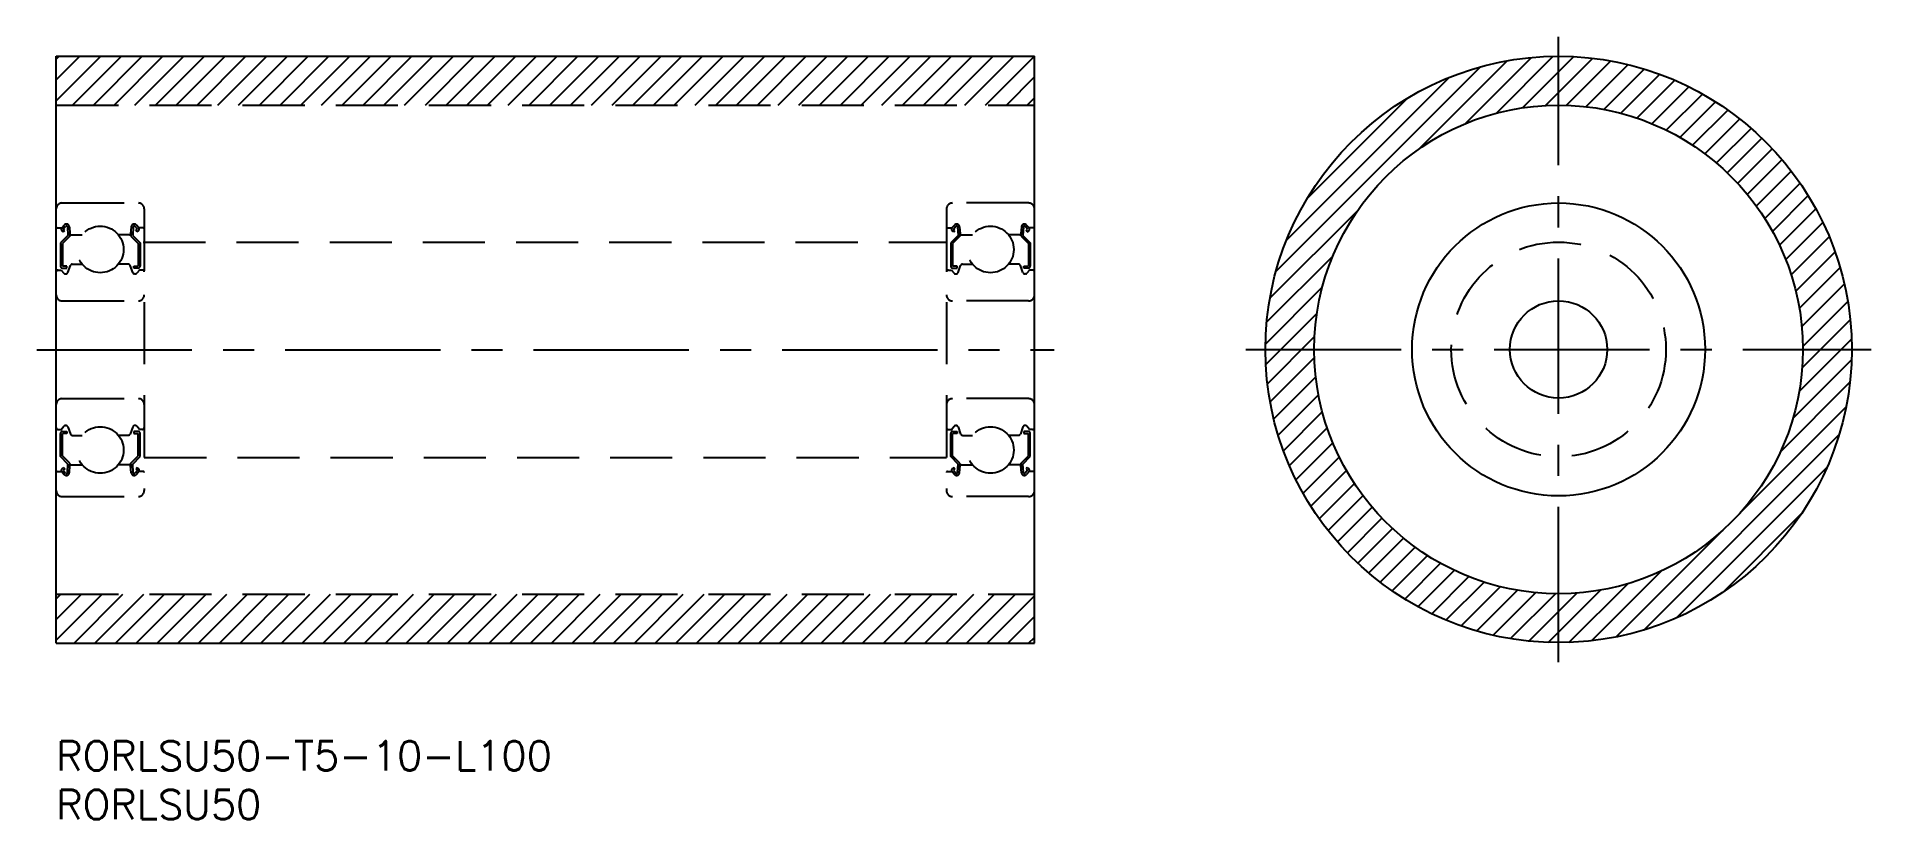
# Model space of a CAD drawing. Extents: x -2 to 186, y -8 to 72.
import ezdxf

# ---------------------------------------------------------------- set-up
doc = ezdxf.new("R2010")
doc.units = 0
doc.header["$LTSCALE"] = 0.5
doc.linetypes.add('CENTER', pattern=[50.8, 31.75, -6.35, 6.35, -6.35])
doc.linetypes.add('DASHED', pattern=[19.05, 12.7, -6.35])
for name, color, linetype in [('MSM_CENTER', 1, 'CENTER'), ('MSM_CONTINUOUS', 7, 'CONTINUOUS'), ('MSM_DASHED', 4, 'DASHED'), ('MSM_NARROW', 5, 'CONTINUOUS'), ('MSM_PART_NUMBER', 7, 'CONTINUOUS')]:
    doc.layers.add(name, color=color, linetype=linetype)
doc.styles.get("Standard").update_dxf_attribs({"font": 'txt.shx', "height": 3, "bigfont": 'bigfont.shx'})

# ---------------------------------------------------------------- blocks, each defined once
blk = doc.blocks.new('*U2')
at = {"layer": 'MSM_PART_NUMBER'}
blk.add_text('RORLSU50-T5-10-L100', height=3, dxfattribs=at).set_placement((0, -3))
blk = doc.blocks.new('*U3')
at = {"layer": 'MSM_PART_NUMBER'}
blk.add_text('RORLSU50', height=3, dxfattribs=at).set_placement((0, -8))

msp = doc.modelspace()

# ---------------------------------------------------------------- linework, layer by layer
at = {"layer": 'MSM_CENTER'}
for p, q in [((153.57, 8.06), (153.57, 72)), ((-2, 40), (102, 40)), ((121.6, 40.03), (185.54, 40.03))]:
    msp.add_line(p, q, dxfattribs=at)
at = {"layer": 'MSM_CONTINUOUS'}
for p, q in [((0, 70), (100, 70)), ((0, 10), (0, 70)), ((100, 10), (100, 70)), ((0, 10), (100, 10))]:
    msp.add_line(p, q, dxfattribs=at)
for radius in [29.97, 24.97, 14.97, 4.97]:
    msp.add_circle((153.57, 40.03), radius, dxfattribs=at)
at = {"layer": 'MSM_DASHED'}
for p, q in [((0, 65), (100, 65)), ((0.6, 55), (8.4, 55)), ((9, 54.4), (9, 25.6)), ((91, 54.4), (91, 25.6)), ((99.4, 55), (91.6, 55)), ((0.56, 52.45), (0.81, 52.75)), ((0.71, 52.32), (0.96, 52.62)), ((1.14, 52.56), (1.18, 51.68)), ((1.34, 52.58), (1.4, 51.84)), ((7.66, 52.58), (7.6, 51.84)), ((7.86, 52.56), (7.82, 51.68)), ((8.29, 52.32), (8.04, 52.62)), ((8.44, 52.45), (8.19, 52.75)), ((91.56, 52.45), (91.81, 52.75)), ((91.71, 52.32), (91.96, 52.62)), ((92.14, 52.56), (92.18, 51.68)), ((92.34, 52.58), (92.4, 51.84)), ((98.66, 52.58), (98.6, 51.84)), ((98.86, 52.56), (98.82, 51.68)), ((99.29, 52.32), (99.04, 52.62)), ((99.44, 52.45), (99.19, 52.75)), ((0.1, 52.45), (0.56, 52.45)), ((1.18, 51.68), (0.43, 50.93)), ((0.43, 50.93), (0.43, 48.55)), ((0.74, 52.04), (0.58, 52.17)), ((1.38, 51.6), (0.63, 50.85)), ((0.63, 50.85), (0.63, 48.55)), ((0.87, 52.19), (0.71, 52.32)), ((0.74, 52.04), (0.87, 52.19)), ((1.38, 52.07), (1.38, 51.6)), ((1.5, 51.75), (2.65, 51.75)), ((7.5, 51.75), (6.35, 51.75)), ((7.62, 52.07), (7.62, 51.6)), ((7.62, 51.6), (8.37, 50.85)), ((7.82, 51.68), (8.57, 50.93)), ((8.13, 52.19), (8.29, 52.32)), ((8.26, 52.04), (8.13, 52.19)), ((8.26, 52.04), (8.42, 52.17)), ((8.37, 50.85), (8.37, 48.55)), ((8.9, 52.45), (8.44, 52.45)), ((8.57, 50.93), (8.57, 48.55)), ((8.9, 51), (90.9, 51)), ((91.1, 52.45), (91.56, 52.45)), ((92.18, 51.68), (91.43, 50.93)), ((91.43, 50.93), (91.43, 48.55)), ((91.74, 52.04), (91.58, 52.17)), ((92.38, 51.6), (91.63, 50.85)), ((91.63, 50.85), (91.63, 48.55)), ((91.87, 52.19), (91.71, 52.32)), ((91.74, 52.04), (91.87, 52.19)), ((92.38, 52.07), (92.38, 51.6)), ((92.5, 51.75), (93.65, 51.75)), ((98.5, 51.75), (97.35, 51.75)), ((98.62, 52.07), (98.62, 51.6)), ((98.62, 51.6), (99.37, 50.85)), ((98.82, 51.68), (99.57, 50.93)), ((99.13, 52.19), (99.29, 52.32)), ((99.26, 52.04), (99.13, 52.19)), ((99.26, 52.04), (99.42, 52.17)), ((99.37, 50.85), (99.37, 48.55)), ((99.9, 52.45), (99.44, 52.45)), ((99.57, 50.93), (99.57, 48.55)), ((0.2, 48.15), (0.5, 48.15)), ((0.5, 48.15), (0.78, 47.82)), ((1.08, 48.55), (0.63, 48.55)), ((0.63, 48.35), (1.08, 48.35)), ((0.93, 47.75), (0.99, 47.75)), ((1.08, 48.35), (1.08, 48.55)), ((1.18, 47.88), (1.45, 48.62)), ((1.64, 48.75), (2.65, 48.75)), ((7.36, 48.75), (6.35, 48.75)), ((7.82, 47.88), (7.55, 48.62)), ((7.92, 48.55), (8.37, 48.55)), ((7.92, 48.35), (7.92, 48.55)), ((8.37, 48.35), (7.92, 48.35)), ((8.07, 47.75), (8.01, 47.75)), ((8.5, 48.15), (8.22, 47.82)), ((8.8, 48.15), (8.5, 48.15)), ((91.2, 48.15), (91.5, 48.15)), ((91.5, 48.15), (91.78, 47.82)), ((92.08, 48.55), (91.63, 48.55)), ((91.63, 48.35), (92.08, 48.35)), ((91.93, 47.75), (91.99, 47.75)), ((92.08, 48.35), (92.08, 48.55)), ((92.18, 47.88), (92.45, 48.62)), ((92.64, 48.75), (93.65, 48.75)), ((98.36, 48.75), (97.35, 48.75)), ((98.82, 47.88), (98.55, 48.62)), ((98.92, 48.55), (99.37, 48.55)), ((98.92, 48.35), (98.92, 48.55)), ((99.37, 48.35), (98.92, 48.35)), ((99.07, 47.75), (99.01, 47.75)), ((99.5, 48.15), (99.22, 47.82)), ((99.8, 48.15), (99.5, 48.15)), ((0.6, 45), (8.4, 45)), ((99.4, 45), (91.6, 45)), ((0.6, 35), (8.4, 35)), ((99.4, 35), (91.6, 35)), ((0.5, 31.85), (0.78, 32.18)), ((0.93, 32.25), (0.99, 32.25)), ((1.18, 32.12), (1.45, 31.38)), ((7.82, 32.12), (7.55, 31.38)), ((8.07, 32.25), (8.01, 32.25)), ((8.5, 31.85), (8.22, 32.18)), ((91.5, 31.85), (91.78, 32.18)), ((91.93, 32.25), (91.99, 32.25)), ((92.18, 32.12), (92.45, 31.38)), ((98.82, 32.12), (98.55, 31.38)), ((99.07, 32.25), (99.01, 32.25)), ((99.5, 31.85), (99.22, 32.18)), ((0.2, 31.85), (0.5, 31.85)), ((0.43, 29.07), (0.43, 31.45)), ((0.63, 31.65), (1.08, 31.65)), ((0.63, 29.15), (0.63, 31.45)), ((1.08, 31.45), (0.63, 31.45)), ((1.08, 31.65), (1.08, 31.45)), ((1.64, 31.25), (2.65, 31.25)), ((7.36, 31.25), (6.35, 31.25)), ((8.37, 31.65), (7.92, 31.65)), ((7.92, 31.65), (7.92, 31.45)), ((7.92, 31.45), (8.37, 31.45)), ((8.37, 29.15), (8.37, 31.45)), ((8.8, 31.85), (8.5, 31.85)), ((8.57, 29.07), (8.57, 31.45)), ((91.2, 31.85), (91.5, 31.85)), ((91.43, 29.07), (91.43, 31.45)), ((91.63, 31.65), (92.08, 31.65)), ((92.08, 31.45), (91.63, 31.45)), ((91.63, 29.15), (91.63, 31.45)), ((92.08, 31.65), (92.08, 31.45)), ((92.64, 31.25), (93.65, 31.25)), ((98.36, 31.25), (97.35, 31.25)), ((99.37, 31.65), (98.92, 31.65)), ((98.92, 31.65), (98.92, 31.45)), ((98.92, 31.45), (99.37, 31.45)), ((99.37, 29.15), (99.37, 31.45)), ((99.8, 31.85), (99.5, 31.85)), ((99.57, 29.07), (99.57, 31.45)), ((1.18, 28.32), (0.43, 29.07)), ((1.38, 28.4), (0.63, 29.15)), ((1.14, 27.44), (1.18, 28.32)), ((1.34, 27.42), (1.4, 28.16)), ((1.38, 27.93), (1.38, 28.4)), ((1.5, 28.25), (2.65, 28.25)), ((1.79, 28.25), (1.79, 28.25)), ((2.08, 28.25), (2.08, 28.25)), ((7.5, 28.25), (6.35, 28.25)), ((7.66, 27.42), (7.6, 28.16)), ((7.62, 28.4), (8.37, 29.15)), ((7.62, 27.93), (7.62, 28.4)), ((7.82, 28.32), (8.57, 29.07)), ((7.86, 27.44), (7.82, 28.32)), ((9, 29), (91, 29)), ((92.18, 28.32), (91.43, 29.07)), ((92.38, 28.4), (91.63, 29.15)), ((92.14, 27.44), (92.18, 28.32)), ((92.34, 27.42), (92.4, 28.16)), ((92.38, 27.93), (92.38, 28.4)), ((92.5, 28.25), (93.65, 28.25)), ((98.5, 28.25), (97.35, 28.25)), ((97.92, 28.25), (97.92, 28.25)), ((98.21, 28.25), (98.21, 28.25)), ((98.66, 27.42), (98.6, 28.16)), ((98.62, 28.4), (99.37, 29.15)), ((98.62, 27.93), (98.62, 28.4)), ((98.82, 28.32), (99.57, 29.07)), ((98.86, 27.44), (98.82, 28.32)), ((0.1, 27.55), (0.56, 27.55)), ((0.56, 27.55), (0.81, 27.25)), ((0.74, 27.96), (0.58, 27.83)), ((0.87, 27.81), (0.71, 27.68)), ((0.71, 27.68), (0.96, 27.38)), ((0.74, 27.96), (0.87, 27.81)), ((8.29, 27.68), (8.04, 27.38)), ((8.26, 27.96), (8.13, 27.81)), ((8.13, 27.81), (8.29, 27.68)), ((8.44, 27.55), (8.19, 27.25)), ((8.26, 27.96), (8.42, 27.83)), ((8.9, 27.55), (8.44, 27.55)), ((91.1, 27.55), (91.56, 27.55)), ((91.56, 27.55), (91.81, 27.25)), ((91.74, 27.96), (91.58, 27.83)), ((91.87, 27.81), (91.71, 27.68)), ((91.71, 27.68), (91.96, 27.38)), ((91.74, 27.96), (91.87, 27.81)), ((99.29, 27.68), (99.04, 27.38)), ((99.26, 27.96), (99.13, 27.81)), ((99.13, 27.81), (99.29, 27.68)), ((99.44, 27.55), (99.19, 27.25)), ((99.26, 27.96), (99.42, 27.83)), ((99.9, 27.55), (99.44, 27.55)), ((0.6, 25), (8.4, 25)), ((99.4, 25), (91.6, 25)), ((0, 15), (100, 15))]:
    msp.add_line(p, q, dxfattribs=at)
for centre, radius in [((4.5, 50.25), 2.38), ((95.5, 50.25), 2.38), ((153.57, 40.03), 10.97), ((4.5, 29.75), 2.38), ((95.5, 29.75), 2.38)]:
    msp.add_circle(centre, radius, dxfattribs=at)
for centre, radius, start, end in [((0.6, 54.4), 0.6, 90, 180), ((8.4, 54.4), 0.6, 0, 90), ((91.6, 54.4), 0.6, 90, 180), ((99.4, 54.4), 0.6, 0, 90), ((0.1, 52.55), 0.1, 180, 270), ((1.04, 52.55), 0.3, 4.9968, 140.0029), ((1.04, 52.56), 0.1, 2.8198, 140.0022), ((7.96, 52.55), 0.3, 39.9971, 175.0032), ((7.96, 52.56), 0.1, 39.9978, 177.1802), ((8.9, 52.55), 0.1, 270, 0), ((91.1, 52.55), 0.1, 180, 270), ((92.04, 52.55), 0.3, 4.9968, 140.0029), ((92.04, 52.56), 0.1, 2.8198, 140.0022), ((98.96, 52.55), 0.3, 39.9971, 175.0032), ((98.96, 52.56), 0.1, 39.9978, 177.1802), ((99.9, 52.55), 0.1, 270, 0), ((0.71, 52.32), 0.2, 140.0029, 230.087), ((1.5, 51.85), 0.1, 184.9968, 269.9995), ((7.5, 51.85), 0.1, 270.0005, 355.0032), ((8.29, 52.32), 0.2, 309.913, 39.9971), ((91.71, 52.32), 0.2, 140.0029, 230.087), ((92.5, 51.85), 0.1, 184.9968, 269.9995), ((98.5, 51.85), 0.1, 270.0005, 355.0032), ((99.29, 52.32), 0.2, 309.913, 39.9971), ((0.2, 47.95), 0.2, 90, 180), ((0.63, 48.55), 0.2, 180, 270), ((0.93, 47.95), 0.2, 219.995, 270), ((0.99, 47.95), 0.2, 270, 339.9914), ((1.64, 48.55), 0.2, 90, 159.9914), ((7.36, 48.55), 0.2, 20.0086, 90), ((8.01, 47.95), 0.2, 200.0086, 270), ((8.07, 47.95), 0.2, 270, 320.005), ((8.37, 48.55), 0.2, 270, 0), ((8.8, 47.95), 0.2, 0, 90), ((91.2, 47.95), 0.2, 90, 180), ((91.63, 48.55), 0.2, 180, 270), ((91.93, 47.95), 0.2, 219.995, 270), ((91.99, 47.95), 0.2, 270, 339.9914), ((92.64, 48.55), 0.2, 90, 159.9914), ((98.36, 48.55), 0.2, 20.0086, 90), ((99.01, 47.95), 0.2, 200.0086, 270), ((99.07, 47.95), 0.2, 270, 320.005), ((99.37, 48.55), 0.2, 270, 0), ((99.8, 47.95), 0.2, 0, 90), ((0.6, 45.6), 0.6, 180, 270), ((8.4, 45.6), 0.6, 270, 0), ((91.6, 45.6), 0.6, 180, 270), ((99.4, 45.6), 0.6, 270, 0), ((0.6, 34.4), 0.6, 90, 180), ((8.4, 34.4), 0.6, 0, 90), ((91.6, 34.4), 0.6, 90, 180), ((99.4, 34.4), 0.6, 0, 90), ((0.2, 32.05), 0.2, 180, 270), ((0.93, 32.05), 0.2, 90, 140.005), ((0.99, 32.05), 0.2, 20.0086, 90), ((8.01, 32.05), 0.2, 90, 159.9914), ((8.07, 32.05), 0.2, 39.995, 90), ((8.8, 32.05), 0.2, 270, 0), ((91.2, 32.05), 0.2, 180, 270), ((91.93, 32.05), 0.2, 90, 140.005), ((91.99, 32.05), 0.2, 20.0086, 90), ((99.01, 32.05), 0.2, 90, 159.9914), ((99.07, 32.05), 0.2, 39.995, 90), ((99.8, 32.05), 0.2, 270, 0), ((0.63, 31.45), 0.2, 90, 180), ((1.64, 31.45), 0.2, 200.0086, 270), ((7.36, 31.45), 0.2, 270, 339.9914), ((8.37, 31.45), 0.2, 0, 90), ((91.63, 31.45), 0.2, 90, 180), ((92.64, 31.45), 0.2, 200.0086, 270), ((98.36, 31.45), 0.2, 270, 339.9914), ((99.37, 31.45), 0.2, 0, 90), ((1.5, 28.15), 0.1, 90.0005, 175.0032), ((7.5, 28.15), 0.1, 4.9968, 89.9995), ((92.5, 28.15), 0.1, 90.0005, 175.0032), ((98.5, 28.15), 0.1, 4.9968, 89.9995), ((0.1, 27.45), 0.1, 90, 180), ((0.71, 27.68), 0.2, 129.913, 219.9971), ((1.04, 27.45), 0.3, 219.9971, 355.0032), ((1.04, 27.44), 0.1, 219.9978, 357.1802), ((7.96, 27.45), 0.3, 184.9968, 320.0029), ((7.96, 27.44), 0.1, 182.8198, 320.0022), ((8.29, 27.68), 0.2, 320.0029, 50.087), ((8.9, 27.45), 0.1, 0, 90), ((91.1, 27.45), 0.1, 90, 180), ((91.71, 27.68), 0.2, 129.913, 219.9971), ((92.04, 27.45), 0.3, 219.9971, 355.0032), ((92.04, 27.44), 0.1, 219.9978, 357.1802), ((98.96, 27.45), 0.3, 184.9968, 320.0029), ((98.96, 27.44), 0.1, 182.8198, 320.0022), ((99.29, 27.68), 0.2, 320.0029, 50.087), ((99.9, 27.45), 0.1, 0, 90), ((0.6, 25.6), 0.6, 180, 270), ((8.4, 25.6), 0.6, 270, 0), ((91.6, 25.6), 0.6, 180, 270), ((99.4, 25.6), 0.6, 270, 0)]:
    msp.add_arc(centre, radius, start, end, dxfattribs=at)
at = {"layer": 'MSM_NARROW'}
for p, q in [((0, 69.7), (0.3, 70)), ((0, 67.58), (2.42, 70)), ((0, 65.46), (4.54, 70)), ((1.67, 65), (6.67, 70)), ((3.79, 65), (8.79, 70)), ((5.91, 65), (10.91, 70)), ((8.03, 65), (13.03, 70)), ((10.15, 65), (15.15, 70)), ((12.27, 65), (17.27, 70)), ((14.39, 65), (19.39, 70)), ((16.51, 65), (21.51, 70)), ((18.64, 65), (23.64, 70)), ((20.76, 65), (25.76, 70)), ((22.88, 65), (27.88, 70)), ((25, 65), (30, 70)), ((27.12, 65), (32.12, 70)), ((29.24, 65), (34.24, 70)), ((31.36, 65), (36.36, 70)), ((33.49, 65), (38.49, 70)), ((35.61, 65), (40.61, 70)), ((37.73, 65), (42.73, 70)), ((39.85, 65), (44.85, 70)), ((41.97, 65), (46.97, 70)), ((44.09, 65), (49.09, 70)), ((46.21, 65), (51.21, 70)), ((48.33, 65), (53.33, 70)), ((50.46, 65), (55.46, 70)), ((52.58, 65), (57.58, 70)), ((54.7, 65), (59.7, 70)), ((56.82, 65), (61.82, 70)), ((58.94, 65), (63.94, 70)), ((61.06, 65), (66.06, 70)), ((63.18, 65), (68.18, 70)), ((65.31, 65), (70.31, 70)), ((67.43, 65), (72.43, 70)), ((69.55, 65), (74.55, 70)), ((71.67, 65), (76.67, 70)), ((73.79, 65), (78.79, 70)), ((75.91, 65), (80.91, 70)), ((78.03, 65), (83.03, 70)), ((80.15, 65), (85.15, 70)), ((82.28, 65), (87.28, 70)), ((84.4, 65), (89.4, 70)), ((86.52, 65), (91.52, 70)), ((88.64, 65), (93.64, 70)), ((90.76, 65), (95.76, 70)), ((92.88, 65), (97.88, 70)), ((95, 65), (100, 70)), ((139.35, 60.56), (148.33, 69.54)), ((144.02, 63.1), (150.79, 69.87)), ((147.21, 64.18), (153.03, 70)), ((149.88, 64.73), (155.12, 69.96)), ((152.24, 64.96), (157.07, 69.79)), ((154.39, 64.99), (158.92, 69.52)), ((97.12, 65), (100, 67.88)), ((124.68, 48.01), (145.59, 68.92)), ((125.76, 51.21), (142.39, 67.84)), ((156.36, 64.84), (160.67, 69.15)), ((158.21, 64.57), (162.33, 68.69)), ((159.94, 64.17), (163.92, 68.16)), ((161.57, 63.68), (165.44, 67.55)), ((99.25, 65), (100, 65.75)), ((127.85, 55.42), (138.17, 65.74)), ((163.11, 63.1), (166.89, 66.88)), ((164.57, 62.44), (168.27, 66.14)), ((165.96, 61.71), (169.6, 65.35)), ((167.27, 60.9), (170.87, 64.5)), ((168.52, 60.03), (172.09, 63.59)), ((169.7, 59.09), (173.25, 62.63)), ((170.82, 58.08), (174.35, 61.62)), ((171.87, 57.01), (175.41, 60.55)), ((172.86, 55.88), (176.41, 59.43)), ((173.78, 54.69), (177.36, 58.26)), ((174.64, 53.42), (178.25, 57.03)), ((175.43, 52.09), (179.09, 55.75)), ((176.15, 50.69), (179.87, 54.4)), ((124.06, 45.27), (133.04, 54.25)), ((176.79, 49.21), (180.59, 53)), ((177.35, 47.64), (181.24, 51.54)), ((123.73, 42.81), (130.5, 49.58)), ((177.82, 45.99), (181.83, 50)), ((178.18, 44.23), (182.35, 48.4)), ((123.6, 40.57), (129.42, 46.38)), ((178.43, 42.36), (182.78, 46.71)), ((123.64, 38.48), (128.87, 43.71)), ((178.54, 40.34), (183.13, 44.94)), ((123.8, 36.52), (128.63, 41.35)), ((178.47, 38.16), (183.38, 43.07)), ((178.16, 35.73), (183.52, 41.09)), ((124.08, 34.68), (128.61, 39.21)), ((177.52, 32.96), (183.52, 38.96)), ((124.45, 32.93), (128.76, 37.23)), ((176.24, 29.56), (183.35, 36.67)), ((124.91, 31.27), (129.03, 35.39)), ((172.16, 23.37), (182.96, 34.16)), ((125.44, 29.68), (129.42, 33.66)), ((126.05, 28.16), (129.91, 32.03)), ((126.72, 26.71), (130.49, 30.49)), ((162.27, 11.35), (182.25, 31.33)), ((127.45, 25.33), (131.15, 29.03)), ((128.25, 24), (131.89, 27.64)), ((129.1, 22.73), (132.7, 26.32)), ((165.64, 12.6), (181, 27.96)), ((130, 21.51), (133.57, 25.08)), ((130.96, 20.35), (134.51, 23.9)), ((131.98, 19.24), (135.51, 22.78)), ((170.38, 15.22), (178.37, 23.21)), ((133.05, 18.19), (136.58, 21.73)), ((134.17, 17.19), (137.72, 20.74)), ((159.44, 10.64), (170.23, 21.43)), ((135.34, 16.24), (138.91, 19.81)), ((136.57, 15.35), (140.18, 18.96)), ((137.85, 14.51), (141.51, 18.17)), ((139.19, 13.73), (142.91, 17.45)), ((156.93, 10.25), (164.04, 17.36)), ((140.6, 13.01), (144.39, 16.81)), ((142.06, 12.36), (145.96, 16.25)), ((143.6, 11.77), (147.61, 15.78)), ((145.2, 11.25), (149.37, 15.42)), ((146.88, 10.82), (151.24, 15.17)), ((148.66, 10.47), (153.25, 15.06)), ((150.53, 10.22), (155.44, 15.13)), ((152.51, 10.08), (157.87, 15.43)), ((154.63, 10.08), (160.64, 16.08)), ((0, 14.54), (0.46, 15)), ((0, 12.42), (2.58, 15)), ((0, 10.3), (4.7, 15)), ((1.82, 10), (6.82, 15)), ((3.94, 10), (8.94, 15)), ((6.06, 10), (11.06, 15)), ((8.18, 10), (13.18, 15)), ((10.31, 10), (15.31, 15)), ((12.43, 10), (17.43, 15)), ((14.55, 10), (19.55, 15)), ((16.67, 10), (21.67, 15)), ((18.79, 10), (23.79, 15)), ((20.91, 10), (25.91, 15)), ((23.03, 10), (28.03, 15)), ((25.15, 10), (30.15, 15)), ((27.28, 10), (32.28, 15)), ((29.4, 10), (34.4, 15)), ((31.52, 10), (36.52, 15)), ((33.64, 10), (38.64, 15)), ((35.76, 10), (40.76, 15)), ((37.88, 10), (42.88, 15)), ((40, 10), (45, 15)), ((42.12, 10), (47.12, 15)), ((44.25, 10), (49.25, 15)), ((46.37, 10), (51.37, 15)), ((48.49, 10), (53.49, 15)), ((50.61, 10), (55.61, 15)), ((52.73, 10), (57.73, 15)), ((54.85, 10), (59.85, 15)), ((56.97, 10), (61.97, 15)), ((59.1, 10), (64.1, 15)), ((61.22, 10), (66.22, 15)), ((63.34, 10), (68.34, 15)), ((65.46, 10), (70.46, 15)), ((67.58, 10), (72.58, 15)), ((69.7, 10), (74.7, 15)), ((71.82, 10), (76.82, 15)), ((73.94, 10), (78.94, 15)), ((76.07, 10), (81.07, 15)), ((78.19, 10), (83.19, 15)), ((80.31, 10), (85.31, 15)), ((82.43, 10), (87.43, 15)), ((84.55, 10), (89.55, 15)), ((86.67, 10), (91.67, 15)), ((88.79, 10), (93.79, 15)), ((90.92, 10), (95.92, 15)), ((93.04, 10), (98.04, 15)), ((95.16, 10), (100, 14.84)), ((97.28, 10), (100, 12.72)), ((99.4, 10), (100, 10.6))]:
    msp.add_line(p, q, dxfattribs=at)

# ---------------------------------------------------------------- block references
at = {"layer": 'MSM_CONTINUOUS'}
for name in ['*U2', '*U3']:
    msp.add_blockref(name, (0, 0), dxfattribs=at)

doc.saveas('drawing.dxf')
